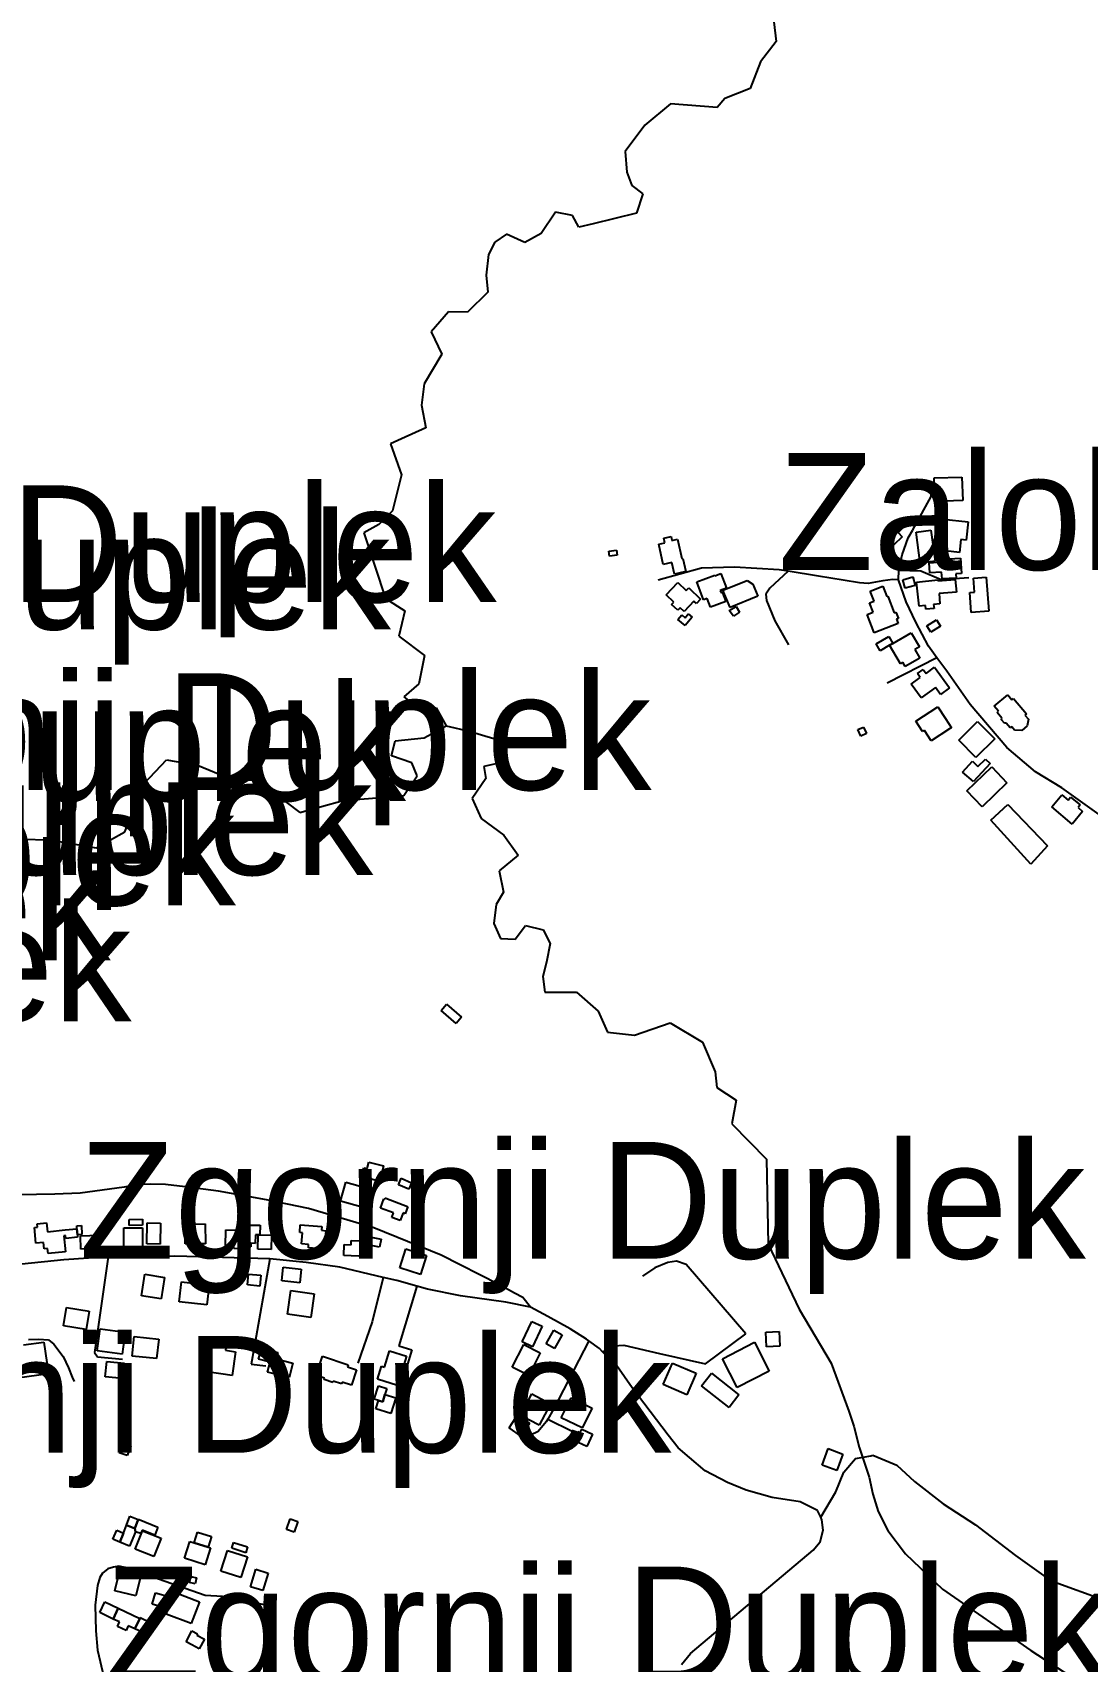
# Model space of a CAD drawing. Extents: x -8864 to 13231, y -7697 to 8949.
# Drawn here: x 3999 to 4560, y 3156 to 4021 of the extents above; entities that cross this region are included whole.
import ezdxf

# ---------------------------------------------------------------- set-up
doc = ezdxf.new("R2010")
doc.units = 0
for name, color, linetype in [('OSM_BUILDING_HOUSE', 9, 'CONTINUOUS'), ('OSM_BUILDING_YES', 9, 'CONTINUOUS'), ('OSM_HIGHWAY_RESIDENTIAL', 8, 'CONTINUOUS'), ('OSM_HIGHWAY_SERVICE', 8, 'CONTINUOUS'), ('OSM_HIGHWAY_TRACK', 8, 'CONTINUOUS'), ('OSM_HIGHWAY_UNCLASSIFIED', 8, 'CONTINUOUS'), ('OSM_LABELS', 8, 'CONTINUOUS'), ('OSM_WATERWAY_STREAM', 4, 'CONTINUOUS')]:
    doc.layers.add(name, color=color, linetype=linetype)

msp = doc.modelspace()

# ---------------------------------------------------------------- linework, layer by layer
at = {"layer": 'OSM_BUILDING_HOUSE'}
for p, q in [((4162.703367, 3400.285259), (4165.551759, 3410.459595)), ((4165.551759, 3410.459595), (4176.317457, 3407.457332)), ((4173.469065, 3397.271877), (4162.703367, 3400.285259)), ((4176.317457, 3407.457332), (4173.469065, 3397.271877)), ((4047.427704, 3386.174623), (4057.38942, 3386.196862)), ((4047.450674, 3375.444313), (4047.427704, 3386.174623)), ((4057.38942, 3386.196862), (4057.412391, 3375.477671)), ((4079.954507, 3388.176132), (4090.68192, 3388.298446)), ((4080.084675, 3377.601494), (4079.954507, 3388.176132)), ((4090.68192, 3388.298446), (4090.812088, 3377.734928)), ((4140.942262, 3383.61714), (4141.271512, 3387.742472)), ((4142.443028, 3383.494825), (4140.942262, 3383.61714)), ((4141.271512, 3387.742472), (4152.71868, 3386.841793)), ((4141.98361, 3377.69045), (4142.443028, 3383.494825)), ((4152.71868, 3386.841793), (4152.557884, 3384.829165)), ((4152.557884, 3384.829165), (4154.809032, 3384.651253)), ((4154.809032, 3384.651253), (4154.028022, 3374.85498)), ((4024.479768, 3381.971455), (4034.4032, 3382.271681)), ((4024.694164, 3374.85498), (4024.479768, 3381.971455)), ((4034.617595, 3375.155206), (4024.694164, 3374.85498)), ((4034.4032, 3382.271681), (4034.617595, 3375.155206)), ((4057.412391, 3375.477671), (4047.450674, 3375.444313)), ((4090.812088, 3377.734928), (4080.084675, 3377.601494)), ((4145.704897, 3377.390224), (4141.98361, 3377.69045)), ((4145.559414, 3375.533269), (4145.704897, 3377.390224)), ((4154.028022, 3374.85498), (4145.559414, 3375.533269)), ((4194.173508, 3364.891914), (4197.358807, 3374.988414)), ((4197.358807, 3374.988414), (4208.41547, 3371.496893)), ((4208.41547, 3371.496893), (4205.222514, 3361.411513)), ((4056.868746, 3350.047391), (4058.721732, 3361.511588)), ((4058.721732, 3361.511588), (4069.173495, 3359.821426)), ((4069.173495, 3359.821426), (4067.320508, 3348.357229)), ((4076.968289, 3346.844978), (4078.17809, 3357.452974)), ((4078.17809, 3357.452974), (4092.825871, 3355.78505)), ((4205.222514, 3361.411513), (4194.173508, 3364.891914)), ((4067.320508, 3348.357229), (4056.868746, 3350.047391)), ((4092.825871, 3355.78505), (4091.61607, 3345.177054)), ((4134.395554, 3340.373433), (4136.179628, 3352.93846)), ((4136.179628, 3352.93846), (4148.606888, 3351.18158)), ((4148.606888, 3351.18158), (4146.822814, 3338.605434)), ((4015.490487, 3334.102039), (4017.044852, 3343.787117)), ((4017.044852, 3343.787117), (4029.119891, 3341.852325)), ((4029.119891, 3341.852325), (4027.565527, 3332.167247)), ((4091.61607, 3345.177054), (4076.968289, 3346.844978)), ((4146.822814, 3338.605434), (4134.395554, 3340.373433)), ((4027.565527, 3332.167247), (4015.490487, 3334.102039)), ((4033.323567, 3320.825365), (4034.839647, 3332.523071)), ((4034.839647, 3332.523071), (4048.147459, 3330.79955)), ((3994.104574, 3323.938823), (4005.00044, 3325.506671)), ((4005.00044, 3325.506671), (4007.420042, 3308.671759)), ((4048.147459, 3330.79955), (4046.639036, 3319.112963)), ((4051.868745, 3318.056611), (4052.963692, 3328.419978)), ((4052.963692, 3328.419978), (4066.011167, 3327.052281)), ((4066.011167, 3327.052281), (4064.91622, 3316.688913)), ((4091.738581, 3309.616916), (4094.372579, 3327.819526)), ((4094.372579, 3327.819526), (4102.366454, 3326.663098)), ((4102.366454, 3326.663098), (4101.562472, 3321.114472)), ((4046.639036, 3319.112963), (4033.323567, 3320.825365)), ((4064.91622, 3316.688913), (4051.868745, 3318.056611)), ((4101.562472, 3321.114472), (4106.914693, 3320.336107)), ((4106.914693, 3320.336107), (4105.084678, 3307.693244)), ((4186.003523, 3312.118802), (4188.645177, 3320.792006)), ((4188.645177, 3320.792006), (4197.695714, 3318.034372)), ((4197.695714, 3318.034372), (4192.940736, 3302.455963)), ((4334.173524, 3302.934101), (4339.135239, 3314.320462)), ((4339.135239, 3314.320462), (4351.5625, 3308.916388)), ((4007.420042, 3308.671759), (3990.789106, 3306.281068)), ((4105.084678, 3307.693244), (4091.738581, 3309.616916)), ((4182.259265, 3305.702855), (4184.364932, 3312.60806)), ((4192.940736, 3302.455963), (4182.259265, 3305.702855)), ((4184.364932, 3312.60806), (4186.003523, 3312.118802)), ((4351.5625, 3308.916388), (4346.600784, 3297.530028)), ((4258.292964, 3286.466132), (4264.349626, 3297.941449)), ((4264.349626, 3297.941449), (4274.181174, 3292.748646)), ((4346.600784, 3297.530028), (4334.173524, 3302.934101)), ((4274.181174, 3292.748646), (4268.124512, 3281.284449)), ((4279.916244, 3285.309705), (4285.122982, 3295.917701)), ((4285.122982, 3295.917701), (4296.279186, 3290.446911)), ((4296.279186, 3290.446911), (4291.072447, 3279.838915)), ((4268.124512, 3281.284449), (4258.292964, 3286.466132)), ((4291.072447, 3279.838915), (4279.916244, 3285.309705)), ((4053.453738, 3215.412574), (4057.351135, 3225.297803)), ((4057.351135, 3225.297803), (4067.274566, 3221.383742)), ((4067.274566, 3221.383742), (4063.377169, 3211.498513)), ((4063.377169, 3211.498513), (4053.453738, 3215.412574)), ((4099.112242, 3203.837182), (4102.626791, 3214.734285)), ((4102.626791, 3214.734285), (4113.239349, 3211.320601)), ((4113.239349, 3211.320601), (4109.724801, 3200.423498)), ((4042.772267, 3193.284784), (4045.031072, 3202.680755)), ((4045.031072, 3202.680755), (4056.164305, 3200.012077)), ((4109.724801, 3200.423498), (4099.112242, 3203.837182)), ((4053.905499, 3190.616106), (4042.772267, 3193.284784)), ((4056.164305, 3200.012077), (4053.905499, 3190.616106)), ((4069.977476, 3181.042222), (4074.456803, 3192.595375)), ((4074.456803, 3192.595375), (4087.695702, 3187.469289)), ((4041.884058, 3178.384664), (4044.563997, 3184.066724)), ((4044.563997, 3184.066724), (4055.94991, 3178.662651)), ((4087.695702, 3187.469289), (4083.216375, 3175.916136)), ((4045.207183, 3176.816815), (4041.884058, 3178.384664)), ((4044.135207, 3174.437244), (4045.207183, 3176.816815)), ((4055.94991, 3178.662651), (4053.369511, 3173.20298)), ((4083.216375, 3175.916136), (4069.977476, 3181.042222)), ((4048.77533, 3172.369018), (4044.135207, 3174.437244)), ((4049.816678, 3174.74859), (4048.77533, 3172.369018)), ((4053.369511, 3173.20298), (4049.816678, 3174.74859))]:
    msp.add_line(p, q, dxfattribs=at)
at = {"layer": 'OSM_BUILDING_YES'}
for p, q in [((4478.017337, 3784.47485), (4492.879514, 3784.941869)), ((4478.392529, 3771.965421), (4478.017337, 3784.47485)), ((4492.879514, 3784.941869), (4493.270019, 3772.43244)), ((4493.270019, 3772.43244), (4478.392529, 3771.965421)), ((4450.85807, 3755.163868), (4457.320551, 3761.268469)), ((4453.48441, 3752.361756), (4450.85807, 3755.163868)), ((4457.925452, 3756.564924), (4453.48441, 3752.361756)), ((4453.48441, 3752.361756), (4457.925452, 3756.564924)), ((4457.320551, 3761.268469), (4461.003553, 3757.354408)), ((4458.982113, 3755.441855), (4457.925452, 3756.564924)), ((4457.925452, 3756.564924), (4458.982113, 3755.441855)), ((4461.003553, 3757.354408), (4458.982113, 3755.441855)), ((4458.982113, 3755.441855), (4461.141378, 3753.129001)), ((4468.492068, 3755.697603), (4476.363432, 3756.787314)), ((4470.73556, 3739.240754), (4468.492068, 3755.697603)), ((4476.363432, 3756.787314), (4478.606924, 3740.319345)), ((4481.034183, 3746.090362), (4482.848885, 3762.591689)), ((4482.848885, 3762.591689), (4496.194981, 3761.112796)), ((4496.194981, 3761.112796), (4495.123005, 3751.416599)), ((4331.799863, 3749.237178), (4334.977505, 3749.904348)), ((4334.058669, 3738.495748), (4331.799863, 3749.237178)), ((4334.441518, 3752.461831), (4338.354229, 3753.284673)), ((4334.977505, 3749.904348), (4334.441518, 3752.461831)), ((4338.354229, 3753.284673), (4338.767705, 3751.305404)), ((4338.767705, 3751.305404), (4341.776894, 3751.939215)), ((4341.776894, 3751.939215), (4343.95913, 3741.586967)), ((4456.707994, 3748.936952), (4453.48441, 3752.361756)), ((4461.141378, 3753.129001), (4456.707994, 3748.936952)), ((4492.251642, 3751.727944), (4491.501259, 3744.933934)), ((4495.123005, 3751.416599), (4492.251642, 3751.727944)), ((4305.18424, 3745.589985), (4309.349631, 3746.068123)), ((4305.498176, 3742.876828), (4305.18424, 3745.589985)), ((4309.663567, 3743.354967), (4305.498176, 3742.876828)), ((4309.349631, 3746.068123), (4309.663567, 3743.354967)), ((4338.783019, 3739.496503), (4334.058669, 3738.495748)), ((4340.06939, 3733.403021), (4338.783019, 3739.496503)), ((4343.95913, 3741.586967), (4344.625286, 3741.720401)), ((4344.625286, 3741.720401), (4346.110738, 3734.681762)), ((4478.606924, 3740.319345), (4470.73556, 3739.240754)), ((4475.413968, 3739.32971), (4480.299114, 3739.641056)), ((4475.750875, 3734.047951), (4475.413968, 3739.32971)), ((4480.20723, 3741.08659), (4492.136788, 3741.853835)), ((4480.299114, 3739.641056), (4480.20723, 3741.08659)), ((4491.501259, 3744.933934), (4481.034183, 3746.090362)), ((4492.136788, 3741.853835), (4492.672775, 3733.669888)), ((4335.666633, 3722.339125), (4341.945347, 3728.899626)), ((4346.110738, 3734.681762), (4340.06939, 3733.403021)), ((4341.945347, 3728.899626), (4346.33279, 3724.696458)), ((4352.006604, 3729.222091), (4361.508902, 3732.735851)), ((4355.498182, 3719.714925), (4352.006604, 3729.222091)), ((4361.508902, 3732.735851), (4361.577815, 3732.54682)), ((4361.577815, 3732.54682), (4364.786085, 3733.769964)), ((4364.786085, 3733.769964), (4367.787616, 3725.830646)), ((4365.873374, 3724.929967), (4378.645198, 3730.056053)), ((4378.645198, 3730.056053), (4381.677357, 3728.043425)), ((4461.371088, 3730.34516), (4466.792221, 3731.87965)), ((4462.642144, 3725.841766), (4461.371088, 3730.34516)), ((4466.792221, 3731.87965), (4468.070935, 3727.376256)), ((4468.721777, 3729.144255), (4480.069405, 3730.411877)), ((4470.138317, 3716.412436), (4468.721777, 3729.144255)), ((4482.037246, 3734.448253), (4475.750875, 3734.047951)), ((4480.069405, 3730.411877), (4480.130661, 3729.789185)), ((4480.130661, 3729.789185), (4489.334337, 3730.55643)), ((4482.274612, 3730.801059), (4482.037246, 3734.448253)), ((4489.786098, 3731.290317), (4482.274612, 3730.801059)), ((4489.334337, 3730.55643), (4489.893296, 3723.840257)), ((4492.672775, 3733.669888), (4489.648273, 3733.469738)), ((4489.648273, 3733.469738), (4489.786098, 3731.290317)), ((4499.020403, 3731.245839), (4505.658994, 3731.779575)), ((4499.602332, 3723.740181), (4499.020403, 3731.245839)), ((4505.658994, 3731.779575), (4507.083191, 3713.69928)), ((4339.678884, 3718.469542), (4335.666633, 3722.339125)), ((4346.33279, 3724.696458), (4347.657446, 3726.086394)), ((4347.657446, 3726.086394), (4353.897875, 3720.148585)), ((4357.488993, 3720.459931), (4355.498182, 3719.714925)), ((4359.204154, 3715.756386), (4357.488993, 3720.459931)), ((4367.787616, 3725.830646), (4364.456835, 3724.607502)), ((4364.456835, 3724.607502), (4364.724829, 3723.862496)), ((4364.724829, 3723.862496), (4365.628351, 3723.495553)), ((4365.628351, 3723.495553), (4367.320541, 3718.792007)), ((4369.64826, 3715.578474), (4365.873374, 3724.929967)), ((4384.311355, 3721.616358), (4369.64826, 3715.578474)), ((4381.677357, 3728.043425), (4384.311355, 3721.616358)), ((4444.150565, 3724.396232), (4450.850413, 3726.964834)), ((4446.194976, 3718.981039), (4444.150565, 3724.396232)), ((4450.850413, 3726.964834), (4452.948422, 3721.538522)), ((4452.948422, 3721.538522), (4453.469096, 3721.738673)), ((4453.469096, 3721.738673), (4456.807534, 3712.798601)), ((4468.070935, 3727.376256), (4462.642144, 3725.841766)), ((4489.893296, 3723.840257), (4480.68962, 3723.073012)), ((4480.68962, 3723.073012), (4481.156695, 3717.513266)), ((4496.991306, 3723.528911), (4499.602332, 3723.740181)), ((4497.818258, 3712.954274), (4496.991306, 3723.528911)), ((4338.576281, 3717.301995), (4339.678884, 3718.469542)), ((4341.799865, 3714.199657), (4338.576281, 3717.301995)), ((4343.086235, 3715.545115), (4341.799865, 3714.199657)), ((4341.953004, 3709.30708), (4343.95913, 3711.72001)), ((4345.176588, 3713.532487), (4343.086235, 3715.545115)), ((4343.95913, 3711.72001), (4345.773831, 3710.218878)), ((4350.444582, 3719.036636), (4345.176588, 3713.532487)), ((4345.773831, 3710.218878), (4347.427737, 3712.209268)), ((4347.427737, 3712.209268), (4349.502775, 3710.474627)), ((4351.761581, 3717.824611), (4350.444582, 3719.036636)), ((4353.897875, 3720.148585), (4351.761581, 3717.824611)), ((4367.320541, 3718.792007), (4359.204154, 3715.756386)), ((4369.196499, 3713.988386), (4372.825902, 3716.201165)), ((4371.547188, 3710.975004), (4369.196499, 3713.988386)), ((4374.663574, 3713.132185), (4371.547188, 3710.975004)), ((4372.825902, 3716.201165), (4374.663574, 3713.132185)), ((4442.573229, 3711.9424), (4445.658988, 3713.098827)), ((4446.240917, 3702.268441), (4442.573229, 3711.9424)), ((4443.790687, 3718.06924), (4446.194976, 3718.981039)), ((4445.658988, 3713.098827), (4443.790687, 3718.06924)), ((4456.807534, 3712.798601), (4457.734027, 3713.132185)), ((4457.734027, 3713.132185), (4459.073997, 3709.729621)), ((4473.538011, 3716.790499), (4470.138317, 3716.412436)), ((4473.752406, 3714.677795), (4473.538011, 3716.790499)), ((4478.017337, 3715.100336), (4473.752406, 3714.677795)), ((4481.156695, 3717.513266), (4477.818256, 3717.235278)), ((4477.818256, 3717.235278), (4478.017337, 3715.100336)), ((4507.083191, 3713.69928), (4497.818258, 3712.954274)), ((4345.842744, 3706.049069), (4341.953004, 3709.30708)), ((4349.502775, 3710.474627), (4345.842744, 3706.049069)), ((4458.966799, 3707.149898), (4446.240917, 3702.268441)), ((4459.073997, 3709.729621), (4458.116876, 3709.362677)), ((4458.116876, 3709.362677), (4458.966799, 3707.149898)), ((4474.211824, 3705.860037), (4479.418563, 3709.09581)), ((4476.286863, 3702.50195), (4474.211824, 3705.860037)), ((4481.501258, 3705.737723), (4476.286863, 3702.50195)), ((4479.418563, 3709.09581), (4481.501258, 3705.737723)), ((4447.289922, 3696.386229), (4453.974456, 3700.255813)), ((4449.44153, 3692.65008), (4447.289922, 3696.386229)), ((4454.449188, 3695.552268), (4449.44153, 3692.65008)), ((4453.974456, 3700.255813), (4456.133721, 3696.530783)), ((4454.449188, 3695.552268), (4456.133721, 3696.530783)), ((4456.133721, 3696.530783), (4454.449188, 3695.552268)), ((4460.138316, 3685.700397), (4454.449188, 3695.552268)), ((4456.133721, 3696.530783), (4465.965269, 3702.246202)), ((4465.965269, 3702.246202), (4470.283799, 3694.773903)), ((4470.283799, 3694.773903), (4467.864197, 3693.372847)), ((4461.51657, 3686.489881), (4460.138316, 3685.700397)), ((4462.772313, 3684.32158), (4461.51657, 3686.489881)), ((4470.505851, 3688.813855), (4462.772313, 3684.32158)), ((4467.864197, 3693.372847), (4470.505851, 3688.813855)), ((4465.796815, 3674.992326), (4470.643677, 3678.528324)), ((4469.19651, 3680.518713), (4472.259297, 3682.753731)), ((4470.643677, 3678.528324), (4469.19651, 3680.518713)), ((4472.259297, 3682.753731), (4473.76772, 3680.674386)), ((4473.76772, 3680.674386), (4478.277674, 3683.976876)), ((4478.277674, 3683.976876), (4486.302178, 3672.91298)), ((4471.179664, 3667.586743), (4465.796815, 3674.992326)), ((4478.744749, 3673.090892), (4471.179664, 3667.586743)), ((4481.440002, 3669.365862), (4478.744749, 3673.090892)), ((4486.302178, 3672.91298), (4481.440002, 3669.365862)), ((4509.962211, 3663.205663), (4517.21336, 3669.288026)), ((4517.21336, 3669.288026), (4519.41091, 3666.663826)), ((4468.346586, 3655.333063), (4480.123004, 3662.916557)), ((4480.123004, 3662.916557), (4484.089314, 3656.722999)), ((4512.328214, 3660.503627), (4509.962211, 3663.205663)), ((4511.508918, 3659.869816), (4512.328214, 3660.503627)), ((4514.043375, 3656.900911), (4511.508918, 3659.869816)), ((4519.41091, 3666.663826), (4520.260834, 3667.364354)), ((4520.260834, 3667.364354), (4527.251646, 3659.12481)), ((4437.550258, 3650.818549), (4440.636016, 3652.152888)), ((4440.636016, 3652.152888), (4442.144439, 3648.650247)), ((4471.953018, 3649.69548), (4468.346586, 3655.333063)), ((4486.302178, 3651.152133), (4476.562513, 3644.880739)), ((4484.089314, 3656.722999), (4487.259299, 3651.774825)), ((4487.259299, 3651.774825), (4486.302178, 3651.152133)), ((4491.133725, 3645.192085), (4501.133726, 3655.121792)), ((4501.133726, 3655.121792), (4510.299117, 3645.825896)), ((4513.913207, 3656.011352), (4514.043375, 3656.900911)), ((4515.452257, 3654.187755), (4513.913207, 3656.011352)), ((4516.35578, 3654.176635), (4515.452257, 3654.187755)), ((4518.47676, 3651.674749), (4516.35578, 3654.176635)), ((4519.296056, 3652.308561), (4518.47676, 3651.674749)), ((4520.819792, 3650.462725), (4519.296056, 3652.308561)), ((4527.542611, 3652.775579), (4524.655934, 3650.307052)), ((4527.251646, 3659.12481), (4526.363438, 3658.390923)), ((4526.363438, 3658.390923), (4528.147511, 3656.278219)), ((4528.147511, 3656.278219), (4527.542611, 3652.775579)), ((4439.043367, 3647.315908), (4437.550258, 3650.818549)), ((4442.144439, 3648.650247), (4439.043367, 3647.315908)), ((4473.040308, 3650.384888), (4471.953018, 3649.69548)), ((4476.562513, 3644.880739), (4473.040308, 3650.384888)), ((4500.291459, 3635.907309), (4491.133725, 3645.192085)), ((4510.299117, 3645.825896), (4500.291459, 3635.907309)), ((4524.655934, 3650.307052), (4520.819792, 3650.462725)), ((4493.224077, 3628.112545), (4498.5227, 3633.983637)), ((4498.5227, 3633.983637), (4501.286865, 3631.159286)), ((4501.286865, 3631.159286), (4505.444599, 3635.140064)), ((4505.444599, 3635.140064), (4507.802946, 3632.80497)), ((4499.05103, 3623.153251), (4493.224077, 3628.112545)), ((4495.505854, 3618.282913), (4508.691154, 3630.970254)), ((4507.802946, 3632.80497), (4499.05103, 3623.153251)), ((4508.691154, 3630.970254), (4516.715657, 3622.563918)), ((4503.668183, 3609.732023), (4495.505854, 3618.282913)), ((4516.715657, 3622.563918), (4503.668183, 3609.732023)), ((4508.285335, 3602.615548), (4517.159761, 3610.932928)), ((4517.159761, 3610.932928), (4538.315966, 3589.027528)), ((4540.567115, 3609.732023), (4545.919336, 3616.181329)), ((4551.470638, 3600.647398), (4540.567115, 3609.732023)), ((4545.919336, 3616.181329), (4549.288402, 3613.379217)), ((4549.288402, 3613.379217), (4550.544145, 3614.958185)), ((4550.544145, 3614.958185), (4555.73557, 3610.810614)), ((4555.73557, 3610.810614), (4554.564053, 3609.342841)), ((4554.564053, 3609.342841), (4556.991312, 3607.319093)), ((4529.426225, 3579.309091), (4508.285335, 3602.615548)), ((4556.991312, 3607.319093), (4551.470638, 3600.647398)), ((4538.315966, 3589.027528), (4529.426225, 3579.309091)), ((4216.103067, 3501.617196), (4218.959116, 3504.953044)), ((4218.959116, 3504.953044), (4226.975962, 3498.081197)), ((4224.119913, 3494.73423), (4216.103067, 3501.617196)), ((4226.975962, 3498.081197), (4224.119913, 3494.73423)), ((4173.737059, 3413.439619), (4174.969831, 3418.054209)), ((4174.969831, 3418.054209), (4176.71562, 3417.653907)), ((4176.71562, 3417.653907), (4177.741654, 3421.034233)), ((4177.741654, 3421.034233), (4185.444564, 3419.088321)), ((4185.444564, 3419.088321), (4183.499694, 3410.770941)), ((4183.499694, 3410.770941), (4173.737059, 3413.439619)), ((4193.369527, 3408.969583), (4194.786066, 3412.461104)), ((4198.890201, 3406.667848), (4193.369527, 3408.969583)), ((4194.786066, 3412.461104), (4200.367996, 3410.092652)), ((4200.367996, 3410.092652), (4198.890201, 3406.667848)), ((4183.859572, 3396.682544), (4185.68193, 3401.508404)), ((4185.68193, 3401.508404), (4186.179633, 3401.330492)), ((4186.179633, 3401.330492), (4186.432313, 3402.008781)), ((4186.432313, 3402.008781), (4186.738592, 3401.897586)), ((4186.738592, 3401.897586), (4198.224045, 3397.572103)), ((4190.858041, 3394.047224), (4183.859572, 3396.682544)), ((4189.954519, 3391.645414), (4190.858041, 3394.047224)), ((4194.364933, 3389.988609), (4189.954519, 3391.645414)), ((4195.903983, 3394.069463), (4194.364933, 3389.988609)), ((4197.021901, 3393.658042), (4195.903983, 3394.069463)), ((4198.461411, 3397.483147), (4197.021901, 3393.658042)), ((4198.224045, 3397.572103), (4198.461411, 3397.483147)), ((3999.946841, 3386.263579), (4001.600746, 3386.430371)), ((4000.78145, 3377.979557), (3999.946841, 3386.263579)), ((4001.409322, 3388.298446), (4006.470578, 3388.809943)), ((4001.600746, 3386.430371), (4001.409322, 3388.298446)), ((4006.470578, 3388.809943), (4006.94531, 3384.084159)), ((4006.94531, 3384.084159), (4016.31744, 3385.029315)), ((4016.31744, 3385.029315), (4022.4813, 3385.652007)), ((4022.4813, 3385.652007), (4022.542555, 3387.286572)), ((4022.4813, 3385.652007), (4022.795235, 3382.471832)), ((4022.795235, 3382.471832), (4022.4813, 3385.652007)), ((4022.542555, 3387.286572), (4025.054041, 3387.353289)), ((4025.054041, 3387.353289), (4025.18421, 3382.549669)), ((4050.322038, 3390.511225), (4057.328164, 3390.700257)), ((4050.398607, 3387.420006), (4050.322038, 3390.511225)), ((4057.404734, 3387.620157), (4050.398607, 3387.420006)), ((4057.328164, 3390.700257), (4057.404734, 3387.620157)), ((4059.66354, 3377.645972), (4059.831993, 3388.832182)), ((4059.831993, 3388.832182), (4066.960631, 3388.720987)), ((4066.960631, 3388.720987), (4066.78452, 3377.534777)), ((4101.493559, 3376.37835), (4101.715612, 3385.018196)), ((4101.715612, 3385.018196), (4114.135215, 3384.695731)), ((4114.135215, 3384.695731), (4114.211784, 3387.631277)), ((4114.211784, 3387.631277), (4119.977482, 3387.486723)), ((4119.977482, 3387.486723), (4119.847313, 3382.427354)), ((4004.740103, 3378.379859), (4000.78145, 3377.979557)), ((4005.07701, 3374.999533), (4004.740103, 3378.379859)), ((4006.929996, 3375.188564), (4005.07701, 3374.999533)), ((4007.19799, 3372.542125), (4006.929996, 3375.188564)), ((4016.470579, 3382.060411), (4015.590028, 3381.971455)), ((4015.590028, 3381.971455), (4016.439951, 3373.465043)), ((4016.623719, 3380.525921), (4016.470579, 3382.060411)), ((4022.933061, 3381.159732), (4016.623719, 3380.525921)), ((4025.18421, 3382.549669), (4022.795235, 3382.471832)), ((4022.795235, 3382.471832), (4022.933061, 3381.159732)), ((4066.78452, 3377.534777), (4059.66354, 3377.645972)), ((4106.034142, 3376.267155), (4101.493559, 3376.37835)), ((4106.011171, 3375.199684), (4106.034142, 3376.267155)), ((4109.946853, 3375.088489), (4106.011171, 3375.199684)), ((4109.977481, 3376.256036), (4109.946853, 3375.088489)), ((4114.95451, 3376.122602), (4109.977481, 3376.256036)), ((4115.000452, 3377.946199), (4114.95451, 3376.122602)), ((4117.282229, 3377.890601), (4115.000452, 3377.946199)), ((4117.40474, 3382.494071), (4117.282229, 3377.890601)), ((4118.836594, 3382.449593), (4117.40474, 3382.494071)), ((4118.66814, 3374.877219), (4118.836594, 3382.449593)), ((4125.850377, 3374.721546), (4118.66814, 3374.877219)), ((4118.836594, 3382.449593), (4119.847313, 3382.427354)), ((4119.847313, 3382.427354), (4118.836594, 3382.449593)), ((4119.847313, 3382.427354), (4126.026487, 3382.29392)), ((4126.026487, 3382.29392), (4125.850377, 3374.721546)), ((4164.318987, 3371.530251), (4164.571667, 3377.379104)), ((4164.571667, 3377.379104), (4168.27764, 3377.212312)), ((4168.27764, 3377.212312), (4168.369524, 3379.413972)), ((4168.369524, 3379.413972), (4173.744716, 3379.169343)), ((4173.744716, 3379.169343), (4173.637518, 3376.700815)), ((4173.637518, 3376.700815), (4176.577794, 3376.578501)), ((4176.577794, 3376.578501), (4176.332771, 3371.007635)), ((4178.093874, 3376.945444), (4179.01271, 3381.248688)), ((4183.38484, 3375.811256), (4178.093874, 3376.945444)), ((4179.01271, 3381.248688), (4184.303676, 3380.1145)), ((4184.303676, 3380.1145), (4183.38484, 3375.811256)), ((4016.439951, 3373.465043), (4007.19799, 3372.542125)), ((4176.332771, 3371.007635), (4164.318987, 3371.530251)), ((4113.132152, 3355.885125), (4113.691111, 3361.600544)), ((4113.691111, 3361.600544), (4120.283761, 3360.966733)), ((4120.283761, 3360.966733), (4119.724802, 3355.240195)), ((4131.386365, 3357.942231), (4132.175033, 3365.247738)), ((4140.980547, 3356.908118), (4131.386365, 3357.942231)), ((4132.175033, 3365.247738), (4141.761558, 3364.224745)), ((4141.761558, 3364.224745), (4140.980547, 3356.908118)), ((4119.724802, 3355.240195), (4113.132152, 3355.885125)), ((4259.250085, 3325.573388), (4264.288371, 3336.414893)), ((4264.288371, 3336.414893), (4269.724818, 3333.86853)), ((4269.724818, 3333.86853), (4264.678876, 3323.027024)), ((4271.952996, 3324.572634), (4276.003533, 3331.844782)), ((4276.003533, 3331.844782), (4280.467545, 3329.354016)), ((4388.629885, 3330.821789), (4395.704924, 3331.155373)), ((4395.704924, 3331.155373), (4396.072459, 3323.238295)), ((4253.936149, 3312.196638), (4260.023439, 3324.205691)), ((4264.678876, 3323.027024), (4259.250085, 3325.573388)), ((4260.023439, 3324.205691), (4268.790668, 3319.769013)), ((4276.417009, 3322.070748), (4271.952996, 3324.572634)), ((4280.467545, 3329.354016), (4276.417009, 3322.070748)), ((4365.643665, 3316.644436), (4382.649792, 3325.373237)), ((4382.649792, 3325.373237), (4390.498185, 3310.095054)), ((4388.989763, 3322.915829), (4388.629885, 3330.821789)), ((4396.072459, 3323.238295), (4388.989763, 3322.915829)), ((4037.527243, 3307.081672), (4038.415451, 3315.243379)), ((4038.415451, 3315.243379), (4047.772267, 3314.231506)), ((4047.772267, 3314.231506), (4046.899373, 3306.058678)), ((4119.142872, 3316.32197), (4120.567068, 3322.104106)), ((4125.184221, 3314.820839), (4119.142872, 3316.32197)), ((4120.567068, 3322.104106), (4129.280699, 3319.958044)), ((4123.859565, 3309.450124), (4125.184221, 3314.820839)), ((4129.280699, 3319.958044), (4128.430775, 3316.499882)), ((4128.430775, 3316.499882), (4137.220975, 3314.298223)), ((4137.220975, 3314.298223), (4135.306733, 3306.603534)), ((4149.671206, 3307.7822), (4153.078557, 3317.934297)), ((4153.078557, 3317.934297), (4166.723276, 3313.453141)), ((4268.790668, 3319.769013), (4262.711035, 3307.759961)), ((4373.492058, 3301.366253), (4365.643665, 3316.644436)), ((4046.899373, 3306.058678), (4037.527243, 3307.081672)), ((4135.306733, 3306.603534), (4123.859565, 3309.450124)), ((4154.150533, 3306.303307), (4149.671206, 3307.7822)), ((4153.897853, 3305.558301), (4154.150533, 3306.303307)), ((4158.537976, 3304.001572), (4153.897853, 3305.558301)), ((4166.723276, 3313.453141), (4166.348084, 3312.38567)), ((4166.348084, 3312.38567), (4171.126033, 3310.773343)), ((4171.126033, 3310.773343), (4168.415466, 3302.633875)), ((4262.711035, 3307.759961), (4253.936149, 3312.196638)), ((4354.479805, 3302.189095), (4359.732485, 3308.88303)), ((4359.732485, 3308.88303), (4374.334325, 3297.452191)), ((4390.498185, 3310.095054), (4373.492058, 3301.366253)), ((4158.80597, 3304.779937), (4158.537976, 3304.001572)), ((4163.224041, 3303.323283), (4158.80597, 3304.779937)), ((4163.553291, 3304.26844), (4163.224041, 3303.323283)), ((4168.415466, 3302.633875), (4163.553291, 3304.26844)), ((4180.60536, 3295.128217), (4182.795253, 3302.233573)), ((4182.795253, 3302.233573), (4187.243952, 3300.865875)), ((4186.225575, 3297.563386), (4185.054059, 3293.76052)), ((4185.054059, 3293.76052), (4186.225575, 3297.563386)), ((4187.243952, 3300.865875), (4186.225575, 3297.563386)), ((4186.225575, 3297.563386), (4191.94533, 3295.795387)), ((4369.089301, 3290.758257), (4354.479805, 3302.189095)), ((4374.334325, 3297.452191), (4369.089301, 3290.758257)), ((4182.795253, 3294.461048), (4180.60536, 3295.128217)), ((4181.424656, 3290.02437), (4182.795253, 3294.461048)), ((4189.410874, 3287.566962), (4181.424656, 3290.02437)), ((4185.054059, 3293.76052), (4182.795253, 3294.461048)), ((4182.795253, 3294.461048), (4185.054059, 3293.76052)), ((4191.94533, 3295.795387), (4189.410874, 3287.566962)), ((4252.282244, 3279.927871), (4255.505828, 3284.842686)), ((4258.805981, 3275.246564), (4252.282244, 3279.927871)), ((4255.505828, 3284.842686), (4257.611494, 3283.45275)), ((4257.611494, 3283.45275), (4258.805981, 3285.287466)), ((4258.805981, 3285.287466), (4263.132168, 3282.329681)), ((4263.132168, 3282.329681), (4258.805981, 3275.246564)), ((4289.95453, 3277.425985), (4290.796796, 3279.216223)), ((4290.796796, 3279.216223), (4296.562494, 3276.525306)), ((4044.977474, 3266.695674), (4046.876402, 3271.810641)), ((4046.876402, 3271.810641), (4051.210246, 3270.253912)), ((4286.539522, 3273.178339), (4288.775356, 3277.993079)), ((4293.492049, 3269.931447), (4286.539522, 3273.178339)), ((4288.775356, 3277.993079), (4289.95453, 3277.425985)), ((4296.562494, 3276.525306), (4293.492049, 3269.931447)), ((4049.303661, 3265.161184), (4044.977474, 3266.695674)), ((4051.210246, 3270.253912), (4049.303661, 3265.161184)), ((4418.545662, 3260.090696), (4421.799873, 3268.863976)), ((4421.799873, 3268.863976), (4429.556383, 3265.972907)), ((4429.556383, 3265.972907), (4426.302171, 3257.188508)), ((4426.302171, 3257.188508), (4418.545662, 3260.090696)), ((4047.381762, 3224.019062), (4048.844243, 3228.277827)), ((4048.844243, 3228.277827), (4050.681915, 3232.981373)), ((4048.844243, 3228.277827), (4053.338883, 3226.520947)), ((4053.338883, 3226.520947), (4048.844243, 3228.277827)), ((4050.681915, 3232.981373), (4055.176556, 3231.224493)), ((4055.176556, 3231.224493), (4053.338883, 3226.520947)), ((4053.338883, 3226.520947), (4055.176556, 3231.224493)), ((4055.176556, 3231.224493), (4055.559404, 3231.313449)), ((4055.559404, 3231.313449), (4065.475179, 3227.143639)), ((4065.475179, 3227.143639), (4063.959099, 3222.895993)), ((4133.905508, 3225.942734), (4135.919291, 3231.658153)), ((4135.919291, 3231.658153), (4140.000455, 3230.212619)), ((4140.000455, 3230.212619), (4137.979015, 3224.508319)), ((4041.723262, 3220.749931), (4043.729388, 3225.553552)), ((4045.367979, 3219.215441), (4041.723262, 3220.749931)), ((4043.729388, 3225.553552), (4047.381762, 3224.019062)), ((4045.367979, 3219.215441), (4047.381762, 3224.019062)), ((4047.381762, 3224.019062), (4045.367979, 3219.215441)), ((4050.536433, 3217.03602), (4045.367979, 3219.215441)), ((4053.760017, 3224.752948), (4050.536433, 3217.03602)), ((4053.338883, 3226.520947), (4053.760017, 3224.752948)), ((4053.760017, 3224.752948), (4053.338883, 3226.520947)), ((4056.478241, 3223.718835), (4053.760017, 3224.752948)), ((4057.259251, 3225.59803), (4056.478241, 3223.718835)), ((4063.959099, 3222.895993), (4057.259251, 3225.59803)), ((4079.69417, 3210.620073), (4082.519591, 3219.571265)), ((4082.519591, 3219.571265), (4084.877937, 3218.826259)), ((4084.877937, 3218.826259), (4086.654354, 3224.563917)), ((4092.358796, 3216.480046), (4084.877937, 3218.826259)), ((4084.877937, 3218.826259), (4092.358796, 3216.480046)), ((4086.654354, 3224.563917), (4094.135213, 3222.239943)), ((4094.135213, 3222.239943), (4092.358796, 3216.480046)), ((4104.824341, 3216.013027), (4105.804433, 3219.048648)), ((4105.804433, 3219.048648), (4113.231692, 3216.657957)), ((4137.979015, 3224.508319), (4133.905508, 3225.942734)), ((4090.635978, 3207.17303), (4079.69417, 3210.620073)), ((4093.461399, 3216.124222), (4090.635978, 3207.17303)), ((4092.358796, 3216.480046), (4093.461399, 3216.124222)), ((4112.243943, 3213.566739), (4104.824341, 3216.013027)), ((4113.231692, 3216.657957), (4112.243943, 3213.566739)), ((4114.740115, 3195.530921), (4117.580851, 3204.837937)), ((4117.580851, 3204.837937), (4124.181158, 3202.814189)), ((4124.181158, 3202.814189), (4121.27151, 3193.59613)), ((4082.358795, 3197.732581), (4083.147462, 3200.946114)), ((4085.314385, 3197.009814), (4082.358795, 3197.732581)), ((4083.147462, 3200.946114), (4086.103052, 3200.223347)), ((4086.103052, 3200.223347), (4085.314385, 3197.009814)), ((4121.27151, 3193.59613), (4114.740115, 3195.530921)), ((4034.717136, 3181.787228), (4037.389418, 3187.45817)), ((4037.389418, 3187.45817), (4044.563997, 3184.066724)), ((4044.563997, 3184.066724), (4041.884058, 3178.384664)), ((4062.550217, 3186.201667), (4064.273035, 3192.295149)), ((4070.276098, 3183.988888), (4062.550217, 3186.201667)), ((4064.273035, 3192.295149), (4072.006573, 3190.093489)), ((4072.006573, 3190.093489), (4070.276098, 3183.988888)), ((4041.884058, 3178.384664), (4034.717136, 3181.787228)), ((4053.369511, 3173.191861), (4055.94991, 3178.662651)), ((4055.94991, 3178.662651), (4056.179619, 3179.163028)), ((4056.179619, 3179.163028), (4061.577782, 3176.605545)), ((4061.577782, 3176.605545), (4058.767674, 3170.645497)), ((4058.767674, 3170.645497), (4053.369511, 3173.191861)), ((4080.582378, 3166.219939), (4083.698764, 3172.079911)), ((4083.698764, 3172.079911), (4086.662011, 3170.500943)), ((4086.662011, 3170.500943), (4086.325104, 3169.878252)), ((4086.325104, 3169.878252), (4090.345013, 3167.73219)), ((4090.345013, 3167.73219), (4087.565533, 3162.494909)), ((4083.545625, 3164.640971), (4080.582378, 3166.219939)), ((4087.565533, 3162.494909), (4083.545625, 3164.640971))]:
    msp.add_line(p, q, dxfattribs=at)
at = {"layer": 'OSM_HIGHWAY_RESIDENTIAL'}
for p, q in [((4015.681911, 3369.217397), (3993.354191, 3366.904542)), ((4039.12755, 3370.829723), (4015.681911, 3369.217397)), ((4074.625256, 3371.074352), (4039.12755, 3370.829723)), ((4125.061709, 3369.684416), (4074.625256, 3371.074352)), ((4144.410869, 3367.794102), (4125.061709, 3369.684416)), ((4162.297548, 3365.303335), (4144.410869, 3367.794102)), ((4185.299082, 3359.854784), (4162.297548, 3365.303335)), ((4192.580859, 3358.131263), (4185.299082, 3359.854784)), ((4203.16279, 3355.129), (4192.580859, 3358.131263)), ((4208.783005, 3353.527793), (4203.16279, 3355.129)), ((4226.40169, 3350.036272), (4208.783005, 3353.527793)), ((4250.536455, 3346.744902), (4226.40169, 3350.036272)), ((4263.553302, 3344.065104), (4250.536455, 3346.744902)), ((4272.810577, 3339.027974), (4263.553302, 3344.065104)), ((4284.686535, 3332.55643), (4272.810577, 3339.027974)), ((4293.315939, 3327.096759), (4284.686535, 3332.55643)), ((4294.671222, 3326.096004), (4293.315939, 3327.096759)), ((4300.207211, 3321.992911), (4294.671222, 3326.096004)), ((4301.907058, 3320.324988), (4300.207211, 3321.992911)), ((4309.426201, 3312.930525), (4301.907058, 3320.324988)), ((4317.58853, 3301.154982), (4309.426201, 3312.930525)), ((4336.792207, 3276.036048), (4317.58853, 3301.154982)), ((4342.136771, 3269.375472), (4336.792207, 3276.036048)), ((4348.170463, 3264.16043), (4342.136771, 3269.375472)), ((4356.485931, 3257.110672), (4348.170463, 3264.16043)), ((4368.361889, 3250.817039), (4356.485931, 3257.110672)), ((4378.193437, 3246.836261), (4368.361889, 3250.817039)), ((4391.953009, 3242.944438), (4378.193437, 3246.836261)), ((4406.937697, 3240.687181), (4391.953009, 3242.944438)), ((4416.080118, 3236.050353), (4406.937697, 3240.687181)), ((4417.841221, 3232.547712), (4416.080118, 3236.050353)), ((4418.484406, 3231.002103), (4417.841221, 3232.547712)), ((4419.18119, 3225.609149), (4418.484406, 3231.002103)), ((4413.783027, 3214.867719), (4417.534942, 3219.437831)), ((4417.534942, 3219.437831), (4419.18119, 3225.609149)), ((4348.675822, 3160.104218), (4413.783027, 3214.867719)), ((4036.133675, 3202.780831), (4034.709479, 3200.467976)), ((4039.058637, 3205.049207), (4036.133675, 3202.780831)), ((4041.998913, 3205.972125), (4039.058637, 3205.049207)), ((4044.763078, 3206.450263), (4041.998913, 3205.972125)), ((4048.277627, 3205.805333), (4044.763078, 3206.450263)), ((4090.78146, 3190.938571), (4048.277627, 3205.805333)), ((4033.530305, 3196.109135), (4032.190336, 3185.723529)), ((4034.709479, 3200.467976), (4033.530305, 3196.109135)), ((4032.190336, 3185.723529), (4032.680382, 3172.124389)), ((4099.969823, 3190.260282), (4090.78146, 3190.938571)), ((4122.320514, 3185.868082), (4099.969823, 3190.260282)), ((4032.680382, 3172.124389), (4033.514991, 3161.794381)), ((4033.514991, 3161.794381), (4036.807488, 3147.450235)), ((4343.905531, 3154.266484), (4348.675822, 3160.104218))]:
    msp.add_line(p, q, dxfattribs=at)
at = {"layer": 'OSM_HIGHWAY_SERVICE'}
for p, q in [((4476.585484, 3774.534024), (4476.884106, 3781.216839)), ((4466.639082, 3756.576043), (4476.585484, 3774.534024)), ((4459.296049, 3735.460127), (4470.942298, 3735.059825)), ((4470.942298, 3735.059825), (4481.784566, 3730.467475)), ((4481.784566, 3730.467475), (4496.485946, 3731.501587)), ((4479.594673, 3688.980647), (4453.124532, 3675.414866)), ((4039.12755, 3370.829723), (4031.845772, 3319.980283)), ((4125.061709, 3369.684416), (4116.746241, 3322.537767)), ((4185.299082, 3359.854784), (4179.410873, 3336.314818)), ((4203.16279, 3355.129), (4193.629864, 3323.438446)), ((4179.410873, 3336.314818), (4171.922357, 3314.264864)), ((3996.914681, 3326.918847), (4002.259245, 3327.018922)), ((4002.259245, 3327.018922), (4007.389414, 3326.607501)), ((4007.389414, 3326.607501), (4010.268435, 3324.350244)), ((4010.268435, 3324.350244), (4015.191865, 3317.889819)), ((4116.746241, 3322.537767), (4104.349609, 3323.516282)), ((4116.746241, 3322.537767), (4115.184219, 3313.675531)), ((4193.629864, 3323.438446), (4200.513478, 3321.37022)), ((4294.671222, 3326.096004), (4275.750853, 3289.846458)), ((4301.907058, 3320.324988), (4307.665098, 3323.516282)), ((4307.665098, 3323.516282), (4313.178116, 3323.916584)), ((4313.178116, 3323.916584), (4332.090828, 3319.379831)), ((4356.524215, 3313.875682), (4377.994356, 3329.821034)), ((4015.191865, 3317.889819), (4018.170426, 3311.829695)), ((4031.845772, 3319.980283), (4033.423108, 3317.611831)), ((4033.423108, 3317.611831), (4046.822803, 3316.433165)), ((4115.184219, 3313.675531), (4122.864159, 3312.886047)), ((4200.513478, 3321.37022), (4193.400155, 3297.730178)), ((4332.090828, 3319.379831), (4356.524215, 3313.875682)), ((4018.170426, 3311.829695), (4020.023413, 3306.90376)), ((4020.023413, 3306.90376), (4021.049446, 3304.546427)), ((4275.750853, 3289.846458), (4272.779949, 3284.54246)), ((4272.006595, 3283.152524), (4267.672751, 3278.037557)), ((4272.779949, 3284.54246), (4272.006595, 3283.152524)), ((4272.779949, 3284.54246), (4285.796796, 3278.226588)), ((4267.672751, 3278.037557), (4263.530331, 3276.069407))]:
    msp.add_line(p, q, dxfattribs=at)
at = {"layer": 'OSM_HIGHWAY_TRACK'}
for p, q in [((4400.528814, 3734.870794), (4390.850406, 3725.886244)), ((4390.850406, 3725.886244), (4388.652856, 3722.795025)), ((4388.652856, 3722.795025), (4389.043361, 3719.448057)), ((4389.043361, 3719.448057), (4393.423147, 3708.628791)), ((4393.423147, 3708.628791), (4400.773837, 3695.874733)), ((4053.813615, 3409.0363), (4047.680384, 3407.735319)), ((4061.715607, 3409.414363), (4053.813615, 3409.0363)), ((4069.625256, 3409.136375), (4061.715607, 3409.414363)), ((4080.099989, 3408.002187), (4069.625256, 3409.136375)), ((4010.888649, 3404.099245), (3991.401664, 3403.665585)), ((4024.364914, 3404.610742), (4010.888649, 3404.099245)), ((4036.049448, 3406.156351), (4024.364914, 3404.610742)), ((4047.680384, 3407.735319), (4036.049448, 3406.156351)), ((4097.749302, 3405.544779), (4080.099989, 3408.002187)), ((4123.308263, 3400.952429), (4097.749302, 3405.544779)), ((4145.5441, 3396.437915), (4123.308263, 3400.952429)), ((4180.42925, 3386.185743), (4145.5441, 3396.437915)), ((4216.110724, 3371.574729), (4180.42925, 3386.185743)), ((4246.78454, 3355.99632), (4216.110724, 3371.574729)), ((4336.623754, 3367.82746), (4329.724825, 3364.869675)), ((4341.156679, 3368.416793), (4336.623754, 3367.82746)), ((4346.279191, 3366.637675), (4341.156679, 3368.416793)), ((4377.994356, 3329.821034), (4346.279191, 3366.637675)), ((4329.724825, 3364.869675), (4323.032634, 3360.533073)), ((4255.107665, 3351.381731), (4246.78454, 3355.99632)), ((4259.525736, 3349.124474), (4255.107665, 3351.381731)), ((4263.553302, 3344.065104), (4259.525736, 3349.124474))]:
    msp.add_line(p, q, dxfattribs=at)
at = {"layer": 'OSM_HIGHWAY_UNCLASSIFIED'}
for p, q in [((4464.280736, 3752.684221), (4466.639082, 3756.576043)), ((4461.095437, 3743.644073), (4464.280736, 3752.684221)), ((4459.296049, 3735.460127), (4461.095437, 3743.644073)), ((4354.449177, 3736.49424), (4331.424672, 3730.145009)), ((4372.014263, 3737.13917), (4354.449177, 3736.49424)), ((4395.712581, 3735.6158), (4372.014263, 3737.13917)), ((4400.528814, 3734.870794), (4395.712581, 3735.6158)), ((4416.692675, 3732.357788), (4400.528814, 3734.870794)), ((4429.786092, 3730.222846), (4416.692675, 3732.357788)), ((4438.492065, 3728.777312), (4429.786092, 3730.222846)), ((4450.804471, 3729.778066), (4442.979049, 3728.354771)), ((4456.141378, 3730.511952), (4450.804471, 3729.778066)), ((4459.135253, 3730.411877), (4456.141378, 3730.511952)), ((4459.135253, 3730.411877), (4459.296049, 3735.460127)), ((4463.308301, 3718.625215), (4459.135253, 3730.411877)), ((4442.979049, 3728.354771), (4438.492065, 3728.777312)), ((4468.384871, 3707.939382), (4463.308301, 3718.625215)), ((4475.161288, 3695.107488), (4468.384871, 3707.939382)), ((4479.594673, 3688.980647), (4475.161288, 3695.107488)), ((4484.816726, 3681.764097), (4479.594673, 3688.980647)), ((4497.236329, 3664.117462), (4484.816726, 3681.764097)), ((4516.646744, 3641.222426), (4497.236329, 3664.117462)), ((4531.945368, 3628.301576), (4516.646744, 3641.222426)), ((4545.995905, 3619.873), (4531.945368, 3628.301576)), ((4576.914745, 3597.811927), (4545.995905, 3619.873)), ((4430.115341, 3256.310068), (4436.294515, 3263.582217)), ((4436.294515, 3263.582217), (4444.410902, 3265.127826)), ((4444.410902, 3265.127826), (4445.55179, 3265.339096)), ((4445.55179, 3265.339096), (4458.331271, 3260.057337)), ((4425.934636, 3245.957821), (4430.115341, 3256.310068)), ((4458.331271, 3260.057337), (4467.588546, 3251.46197)), ((4417.841221, 3232.547712), (4425.934636, 3245.957821)), ((4467.588546, 3251.46197), (4482.802943, 3239.564112)), ((4482.802943, 3239.564112), (4499.992838, 3228.333425)), ((4499.992838, 3228.333425), (4521.371094, 3212.032249)), ((4521.371094, 3212.032249), (4539.885644, 3198.811172)), ((4539.885644, 3198.811172), (4570.230211, 3187.869591))]:
    msp.add_line(p, q, dxfattribs=at)
at = {"layer": 'OSM_WATERWAY_STREAM'}
for p, q in [((4391.953009, 4034.218656), (4394.211815, 4016.36075)), ((4394.211815, 4016.36075), (4385.78915, 4005.485887)), ((4385.78915, 4005.485887), (4380.245504, 3991.319653)), ((4380.245504, 3991.319653), (4366.899408, 3985.982296)), ((4337.940752, 3983.113467), (4324.380261, 3971.827182)), ((4362.787616, 3981.267632), (4337.940752, 3983.113467)), ((4366.899408, 3985.982296), (4362.787616, 3981.267632)), ((4324.380261, 3971.827182), (4313.913185, 3957.872219)), ((4313.913185, 3957.872219), (4314.73248, 3946.786085)), ((4314.73248, 3946.786085), (4317.397105, 3939.803043)), ((4317.397105, 3939.803043), (4323.354227, 3935.288529)), ((4323.354227, 3935.288529), (4319.862649, 3925.025238)), ((4276.94534, 3925.647929), (4269.34197, 3914.361644)), ((4285.980563, 3923.802093), (4276.94534, 3925.647929)), ((4289.265402, 3917.641895), (4285.980563, 3923.802093)), ((4296.861115, 3919.48773), (4289.265402, 3917.641895)), ((4319.862649, 3925.025238), (4296.861115, 3919.48773)), ((4250.858048, 3913.950223), (4244.694188, 3909.63586)), ((4260.513485, 3909.435709), (4250.858048, 3913.950223)), ((4269.34197, 3914.361644), (4260.513485, 3909.435709)), ((4241.20261, 3903.06424), (4239.977495, 3892.189376)), ((4244.694188, 3909.63586), (4241.20261, 3903.06424)), ((4239.977495, 3892.189376), (4241.003529, 3883.160348)), ((4241.003529, 3883.160348), (4230.115319, 3872.485635)), ((4220.054063, 3872.696905), (4210.812101, 3862.022192)), ((4230.115319, 3872.485635), (4220.054063, 3872.696905)), ((4210.812101, 3862.022192), (4216.562485, 3850.113216)), ((4216.562485, 3850.113216), (4207.113785, 3834.512567)), ((4207.113785, 3834.512567), (4205.674275, 3823.026131)), ((4205.674275, 3823.026131), (4207.933081, 3811.117155)), ((4207.933081, 3811.117155), (4195.000461, 3805.168226)), ((4195.000461, 3805.168226), (4189.250078, 3802.499548)), ((4189.250078, 3802.499548), (4195.000461, 3786.076057)), ((4195.000461, 3786.076057), (4190.276111, 3766.995008)), ((4190.276111, 3766.995008), (4183.086218, 3759.811816)), ((4183.086218, 3759.811816), (4175.077028, 3755.297302)), ((4175.077028, 3755.297302), (4186.577795, 3720.404334)), ((4186.577795, 3720.404334), (4196.84579, 3713.832713)), ((4196.84579, 3713.832713), (4193.560951, 3700.489322)), ((4193.560951, 3700.489322), (4207.320524, 3690.226031)), ((4207.320524, 3690.226031), (4204.242422, 3675.036804)), ((4204.242422, 3675.036804), (4196.225576, 3668.265033)), ((4196.225576, 3668.265033), (4202.389436, 3663.339097)), ((4202.389436, 3663.339097), (4213.484383, 3662.316104)), ((4213.484383, 3662.316104), (4218.821291, 3652.875655)), ((4207.113785, 3646.504185), (4218.821291, 3652.875655)), ((4218.821291, 3652.875655), (4230.934615, 3649.995706)), ((4189.655897, 3636.863585), (4191.707964, 3644.86962)), ((4191.707964, 3644.86962), (4207.113785, 3646.504185)), ((4230.934615, 3649.995706), (4244.08163, 3646.103884)), ((4244.08163, 3646.103884), (4247.986684, 3636.863585)), ((4058.216372, 3622.08578), (4070.130616, 3634.806479)), ((4070.130616, 3634.806479), (4086.554814, 3631.93765)), ((4200.544106, 3633.171914), (4189.655897, 3636.863585)), ((4247.986684, 3636.863585), (4245.107664, 3632.549222)), ((4086.554814, 3631.93765), (4103.813621, 3624.754458)), ((4196.225576, 3615.72543), (4203.41547, 3626.188872)), ((4203.41547, 3626.188872), (4200.544106, 3633.171914)), ((4245.107664, 3632.549222), (4238.744723, 3631.114808)), ((4238.744723, 3631.114808), (4239.770757, 3624.754458)), ((4047.948377, 3596.43311), (4058.216372, 3622.08578)), ((4103.813621, 3624.754458), (4118.599227, 3623.731464)), ((4118.599227, 3623.731464), (4140.980547, 3606.685282)), ((4239.770757, 3624.754458), (4232.580863, 3614.279896)), ((4140.980547, 3606.685282), (4163.982081, 3613.056751)), ((4163.982081, 3613.056751), (4181.853446, 3614.491166)), ((4181.853446, 3614.491166), (4196.225576, 3615.72543)), ((4232.580863, 3614.279896), (4237.305213, 3603.616302)), ((4237.305213, 3603.616302), (4249.418537, 3594.787425)), ((3991.876396, 3592.730319), (4009.135203, 3592.118747)), ((4009.135203, 3592.118747), (4032.749295, 3588.015654)), ((4032.749295, 3588.015654), (4047.948377, 3596.43311)), ((4249.418537, 3594.787425), (4257.021907, 3584.112712)), ((4257.021907, 3584.112712), (4246.96065, 3575.695256)), ((4246.96065, 3575.695256), (4249.219456, 3564.408971)), ((4245.314402, 3557.837351), (4244.08163, 3547.78533)), ((4249.219456, 3564.408971), (4245.314402, 3557.837351)), ((4244.08163, 3547.78533), (4247.573208, 3539.779295)), ((4247.573208, 3539.779295), (4255.375659, 3539.568024)), ((4255.375659, 3539.568024), (4260.919304, 3546.751217)), ((4260.919304, 3546.751217), (4270.368004, 3544.49396)), ((4270.368004, 3544.49396), (4274.06632, 3537.110617)), ((4274.06632, 3537.110617), (4272.014252, 3527.258746)), ((4272.014252, 3527.258746), (4270.161266, 3519.664133)), ((4270.161266, 3519.664133), (4271.194956, 3511.246677)), ((4271.194956, 3511.246677), (4288.03263, 3511.246677)), ((4288.03263, 3511.246677), (4299.533397, 3501.194655)), ((4299.533397, 3501.194655), (4304.464485, 3490.108521)), ((4304.464485, 3490.108521), (4318.836616, 3488.462836)), ((4318.836616, 3488.462836), (4337.734014, 3495.034456)), ((4337.734014, 3495.034456), (4354.985165, 3484.771165)), ((4354.985165, 3484.771165), (4361.761582, 3468.959246)), ((4361.761582, 3468.959246), (4362.580878, 3460.75306)), ((4362.580878, 3460.75306), (4372.848873, 3453.981289)), ((4372.848873, 3453.981289), (4370.590067, 3441.460741)), ((4370.590067, 3441.460741), (4389.073989, 3422.579842)), ((4389.073989, 3422.579842), (4389.900942, 3377.423582)), ((4389.900942, 3377.423582), (4406.32514, 3342.930916)), ((4406.32514, 3342.930916), (4423.377209, 3314.198147)), ((4423.377209, 3314.198147), (4432.688083, 3288.845704)), ((4432.688083, 3288.845704), (4435.368022, 3280.839669)), ((4435.368022, 3280.839669), (4438.162815, 3269.65346)), ((4438.162815, 3269.65346), (4443.499723, 3253.64139)), ((4443.499723, 3253.64139), (4445.490534, 3244.645721)), ((4445.490534, 3244.645721), (4448.262357, 3235.46102)), ((4448.262357, 3235.46102), (4453.48441, 3225.353401)), ((4453.48441, 3225.353401), (4462.948423, 3213.0886)), ((4462.948423, 3213.0886), (4482.527292, 3194.174343)), ((4482.527292, 3194.174343), (4529.441539, 3161.716544)), ((4529.441539, 3161.716544), (4591.225619, 3121.675251))]:
    msp.add_line(p, q, dxfattribs=at)

# ---------------------------------------------------------------- texts
at = {"layer": 'OSM_LABELS'}
for s, p in [('Zaloke', (4395.192814, 3735.649211)), ('Zgornji Duplek', (3710.719756, 3718.493093)), ('Zgornji Duplek', (3654.485646, 3704.006969)), ('Zgornji Duplek', (3662.488584, 3612.881264)), ('Zgornji Duplek', (3792.960609, 3618.721286)), ('Zgornji Duplek', (3645.0272, 3573.62703)), ('Zgornji Duplek', (3572.067198, 3557.449916)), ('Zgornji Duplek', (3505.493712, 3528.319678)), ('Zgornji Duplek', (3516.661516, 3495.811749)), ('Zgornji Duplek', (4023.744139, 3369.771826)), ('Zgornji Duplek', (3803.564476, 3266.662171)), ('Zgornji Duplek', (4037.50493, 3144.196815))]:
    msp.add_text(s, height=62.042552, dxfattribs=at).set_placement(p)

doc.saveas('drawing.dxf')
